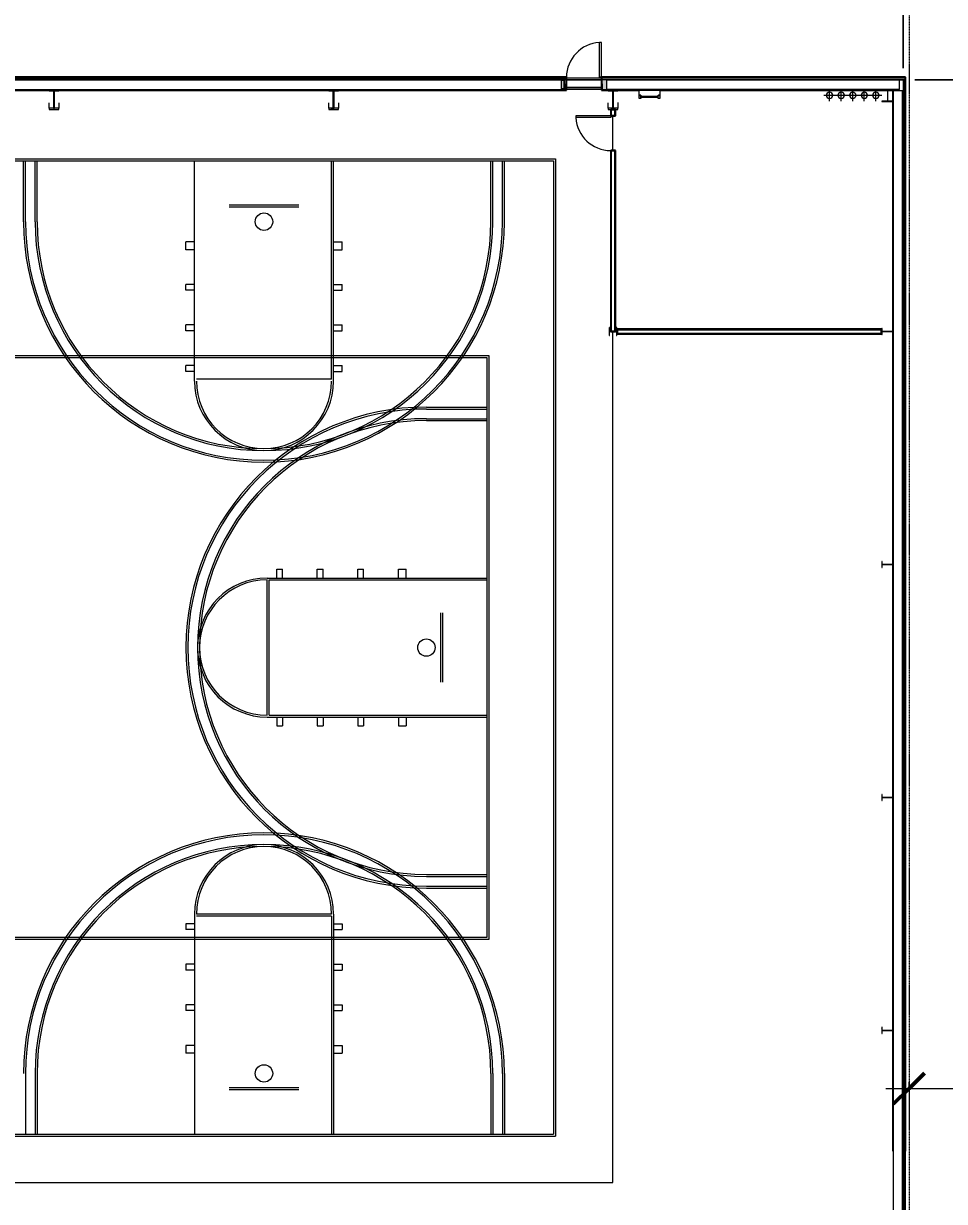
# Model space of a CAD drawing. Header units: inches. Extents: x 20001 to 27263, y -26025 to -18997.
# Drawn here: x 25370 to 26324, y -22286 to -21066 of the extents above; entities that cross this region are included whole.
import ezdxf

# ---------------------------------------------------------------- set-up
doc = ezdxf.new("R2010")
doc.units = ezdxf.units.IN
doc.header["$MEASUREMENT"] = 0
doc.linetypes.add('Hidden', pattern=[0.28125, 0.1875, -0.09375])
for name, color, linetype, lineweight in [('A-ANNO-DIMS', 211, 'Continuous', 9), ('A-ANNO-DIMS-256', 211, 'Continuous', 9), ('A-DOOR', 31, 'Continuous', 13), ('A-FLOR', 192, 'Continuous', 13), ('A-FLOR-OTLN', 90, 'Continuous', 13), ('A-PROP-SBCK', 71, 'Hidden', 13), ('A-WALL', 113, 'Continuous', 13), ('A-WALL-PATT', 111, 'Continuous', 25), ('C-TOPO', 7, 'Continuous', 13), ('E-POWR-CNTR', 130, 'Continuous', 9), ('E-POWR-RISE', 130, 'Continuous', 9), ('I-WALL', 2, 'Continuous', 13), ('L-SITE-WALL', 31, 'Continuous', 13), ('Q-SPCQ', 91, 'Continuous', 13), ('S-BEAM', 12, 'Continuous', 13), ('S-COLS', 52, 'Continuous', 13)]:
    doc.layers.add(name, color=color, linetype=linetype, lineweight=lineweight)
doc.styles.add('Arial_B', font='arialbd.ttf', dxfattribs={"height": 24.354149})
doc.dimstyles.new('OD_Dimension_-_1_4__Tol__1', dxfattribs={"dimscale": 12, "dimtxt": 24, "dimasz": 2.666667, "dimexe": 2, "dimexo": 1.333333, "dimgap": 1.333333, "dimtad": 1, "dimrnd": 0.25, "dimzin": 1, "dimdsep": 46, "dimlunit": 4, "dimtxsty": 'Arial_B', "dimblk1": 'OBLIQUE', "dimblk2": 'OBLIQUE', "dimsah": 1, "dimcen": 0.09, "dimdle": 2, "dimazin": 0, "dimtfac": 1, "dimtdec": 4, "dimtix": 1, "dimtmove": 0, "dimatfit": 3, "dimfxl": 1, "dimtvp": 1, "dimtfill": 1, "dimfrac": 2, "dimtolj": 1, "dimtzin": 0, "dimlwd": 13, "dimlwe": 13, "dimarcsym": 2})
pattern_1 = [(0, (0, 0), (0, 32), []), (90, (0, 0), (-32, 2e-15), [])]
pattern_2 = [(161.57, (1.28, 1.28), (-10.24040374, -0.00056827), [0, -72.858, 8.09, 0]), (18.43, (-1.28, 1.28), (-10.24040374, 0.00056827), [0, -72.858, 8.09, 0]), (108.43, (1.28, 1.28), (5.1184649, -25.6019259), [24.282, -56.666]), (71.57, (-1.28, 1.28), (5.1184649, 25.6019259), [24.282, -56.666])]
pattern_3 = [(45, (0, 0), (-25.342707, 25.342707), []), (45, (0, 38.4), (-25.342707, 25.342707), [])]
pattern_4 = [(225, (25691.39, -22360.053), (25.342707, -25.342707), []), (225, (25691.39, -22398.453), (25.342707, -25.342707), [])]
pattern_5 = [(225, (25401.89, -22360.053), (25.342707, -25.342707), []), (225, (25401.89, -22398.453), (25.342707, -25.342707), [])]
pattern_6 = [(0, (0, 0), (81.92, 20.48), [3.379, -58.061, 3.379, -58.061, -327.68]), (0, (0, 0), (81.92, 20.48), [-122.88, 3.379, -119.501, 3.379, -58.061, -143.36]), (0, (0, 0), (81.92, 20.48), [-307.2, 3.379, -37.581, 3.379, -99.021]), (120, (30.72, 10.24), (-58.6962, 60.704801), [3.379, -58.061, 3.379, -58.061, -327.68]), (120, (30.72, 10.24), (-58.6962, 60.704801), [-122.88, 3.379, -119.501, 3.379, -58.061, -143.36]), (120, (30.72, 10.24), (-58.6962, 60.704801), [-307.2, 3.379, -37.581, 3.379, -99.021]), (240, (40.96, 51.2), (-23.2238, -81.184801), [3.379, -58.061, 3.379, -58.061, -327.68]), (240, (40.96, 51.2), (-23.2238, -81.184801), [-122.88, 3.379, -119.501, 3.379, -58.061, -143.36]), (240, (40.96, 51.2), (-23.2238, -81.184801), [-307.2, 3.379, -37.581, 3.379, -99.021])]

# ---------------------------------------------------------------- blocks, each defined once
blk = doc.blocks.new('Struct_Xcel_Sports Complex_rvt-1-Site Plan - Phase 1')
at = {"layer": 'A-FLOR', "color": 7}
blk.add_line((25932.8, -21132.3), (25968.8, -21132.3), dxfattribs=at)
at = {"layer": 'L-SITE-WALL', "color": 7}
for p, q in [((25932.8, -21124.3), (25968.8, -21124.3)), ((25968.8, -21132.3), (25932.8, -21132.3))]:
    blk.add_line(p, q, dxfattribs=at)
blk = doc.blocks.new('Girt_Z - 10_D-1732578-Site Plan - Phase 1')
at = {"layer": 'S-BEAM'}
for p, q in [((25927.1, -21124.3), (23076.2, -21124.3)), ((25927.1, -21124.9), (23076.2, -21124.9)), ((25927.1, -21124.9), (23076.2, -21124.9)), ((25927.1, -21124.3), (25927.1, -21124.9)), ((25927.1, -21124.9), (25927.1, -21124.9)), ((25927.1, -21124.9), (25927.1, -21134.1)), ((23076.2, -21134.3), (25927.1, -21134.3)), ((25927.1, -21134.1), (25927.1, -21134.3))]:
    blk.add_line(p, q, dxfattribs=at)
blk = doc.blocks.new('columns and girder2 - one-1334686-Site Plan - Phase 1')
at = {"layer": 'S-BEAM', "lineweight": 9}
h = blk.add_hatch(dxfattribs=at)
h.set_pattern_fill('FP_17', color=256, style=0, pattern_type=2)
h.set_pattern_definition(pattern_4)
h.paths.add_polyline_path([(0, -1.2), (-5, -1.2), (-5, -2), (5, -2), (5, -1.2)], flags=0)
h.paths.add_polyline_path([(5, -17), (-5, -17), (-5, -18.5), (5, -18.5)], flags=0)
h.paths.add_polyline_path([(5, -1204.9), (-5, -1204.9), (-5, -1206.4), (5, -1206.4)], flags=0)
h.paths.add_polyline_path([(5, -1224.3), (-5, -1224.3), (-5, -1225), (5, -1225)], flags=0)
h = blk.add_hatch(dxfattribs=at)
h.set_pattern_fill('FP_17', color=256, style=0, pattern_type=2)
h.set_pattern_definition(pattern_4)
h.paths.add_polyline_path([(0.6, -2), (-0.6, -2), (-0.6, -17), (0.6, -17), (0.6, -14.3)], flags=0)
h.paths.add_polyline_path([(-0.6, -1206.4), (-0.6, -1224.3), (0.6, -1224.3), (0.6, -1206.4)], flags=0)
at = {"layer": 'S-BEAM', "lineweight": 15}
for p, q in [((5, -1204.9), (-5, -1204.9)), ((-5, -1204.9), (-5, -1206.4)), ((-5, -1206.4), (5, -1206.4)), ((0.6, -1206.4), (-0.6, -1206.4)), ((-0.6, -1206.4), (-0.6, -1224.3)), ((0.6, -1224.3), (0.6, -1206.4)), ((5, -1206.4), (5, -1204.9)), ((5, -1224.3), (-5, -1224.3)), ((-5, -1224.3), (-5, -1225)), ((-0.6, -1224.3), (0.6, -1224.3)), ((5, -1225), (5, -1224.3))]:
    blk.add_line(p, q, dxfattribs=at)
at = {"layer": 'S-BEAM'}
for p, q in [((-5, -1211.9), (-5, -1206.4)), ((5, -1206.4), (5, -1211.9))]:
    blk.add_line(p, q, dxfattribs=at)
blk = doc.blocks.new('columns and girder2 - one-V23-Site Plan - Phase 1')
at = {"layer": 'S-BEAM', "lineweight": 9}
h = blk.add_hatch(dxfattribs=at)
h.set_pattern_fill('FP_18', color=256, style=0, pattern_type=2)
h.set_pattern_definition(pattern_5)
h.paths.add_polyline_path([(0, -1.2), (-5, -1.2), (-5, -2), (5, -2), (5, -1.2)], flags=0)
h.paths.add_polyline_path([(5, -17), (-5, -17), (-5, -18.5), (5, -18.5)], flags=0)
h.paths.add_polyline_path([(5, -1204.9), (-5, -1204.9), (-5, -1206.4), (5, -1206.4)], flags=0)
h.paths.add_polyline_path([(5, -1224.3), (-5, -1224.3), (-5, -1225), (5, -1225)], flags=0)
h = blk.add_hatch(dxfattribs=at)
h.set_pattern_fill('FP_18', color=256, style=0, pattern_type=2)
h.set_pattern_definition(pattern_5)
h.paths.add_polyline_path([(0.6, -2), (-0.6, -2), (-0.6, -17), (0.6, -17), (0.6, -14.3)], flags=0)
h.paths.add_polyline_path([(-0.6, -1206.4), (-0.6, -1224.3), (0.6, -1224.3), (0.6, -1206.4)], flags=0)
at = {"layer": 'S-BEAM', "lineweight": 15}
for p, q in [((5, -1204.9), (-5, -1204.9)), ((-5, -1204.9), (-5, -1206.4)), ((-5, -1206.4), (5, -1206.4)), ((0.6, -1206.4), (-0.6, -1206.4)), ((-0.6, -1206.4), (-0.6, -1224.3)), ((0.6, -1224.3), (0.6, -1206.4)), ((5, -1206.4), (5, -1204.9)), ((5, -1224.3), (-5, -1224.3)), ((-5, -1224.3), (-5, -1225)), ((-0.6, -1224.3), (0.6, -1224.3)), ((5, -1225), (5, -1224.3))]:
    blk.add_line(p, q, dxfattribs=at)
at = {"layer": 'S-BEAM'}
for p, q in [((-5, -1211.9), (-5, -1206.4)), ((5, -1206.4), (5, -1211.9))]:
    blk.add_line(p, q, dxfattribs=at)
blk = doc.blocks.new('columns and girder2 - one-V32-Site Plan - Phase 1')
at = {"layer": 'S-BEAM', "lineweight": 9}
h = blk.add_hatch(dxfattribs=at)
h.set_pattern_fill('FP_27', color=256, style=0, pattern_type=2)
h.set_pattern_definition([(225, (25980.89, -22360.053), (25.342707, -25.342707), []), (225, (25980.89, -22398.453), (25.342707, -25.342707), [])])
h.paths.add_polyline_path([(5, -0.5), (-5, -0.5), (-5, -2), (5, -2)], flags=0)
h.paths.add_polyline_path([(5, -17), (-5, -17), (-5, -18.5), (5, -18.5)], flags=0)
h.paths.add_polyline_path([(-5, -1204.9), (-5, -1206.4), (5, -1206.4), (5, -1204.9)], flags=0)
h.paths.add_polyline_path([(-0.1, -1224.3), (-5, -1224.3), (-5, -1225), (5, -1225), (5, -1224.3), (0.6, -1224.3)], flags=0)
at = {"layer": 'S-BEAM', "lineweight": 15}
for p, q in [((5, -1204.9), (-5, -1204.9)), ((-5, -1204.9), (-5, -1206.4)), ((-5, -1206.4), (5, -1206.4)), ((0.6, -1206.4), (-0.6, -1206.4)), ((-0.6, -1206.4), (-0.6, -1224.3)), ((0.6, -1224.3), (0.6, -1206.4)), ((5, -1206.4), (5, -1204.9)), ((5, -1224.3), (-5, -1224.3)), ((-5, -1224.3), (-5, -1225)), ((-0.6, -1224.3), (0.6, -1224.3)), ((5, -1225), (5, -1224.3))]:
    blk.add_line(p, q, dxfattribs=at)
at = {"layer": 'S-BEAM'}
for p, q in [((-5, -1212), (-5, -1206.4)), ((5, -1206.4), (5, -1211.9))]:
    blk.add_line(p, q, dxfattribs=at)
blk = doc.blocks.new('Single-Flush - 36_ x 96_-1048073-Site Plan - Phase 1')
at = {"layer": 'A-DOOR'}
for p, q in [((16, 6.6), (16, 42.6)), ((18, 42.6), (16, 42.6)), ((18, 6.6), (18, 42.6)), ((18, 6.6), (16, 6.6))]:
    blk.add_line(p, q, dxfattribs=at)
at = {"layer": 'A-DOOR', "lineweight": 9}
blk.add_arc((18, 6.6), 36.1, 93.1789, 180, dxfattribs=at)
blk = doc.blocks.new('Girt_Z - 10_D-1501717-Site Plan - Phase 1')
at = {"layer": 'S-BEAM'}
for p, q in [((25974.4, -21124.9), (25974.4, -21124.3)), ((25974.4, -21124.3), (26277.3, -21124.3)), ((25974.4, -21134.3), (25974.4, -21124.9)), ((25974.4, -21124.9), (25974.4, -21124.9)), ((26277.3, -21124.9), (25974.4, -21124.9)), ((26277.3, -21124.9), (25974.4, -21124.9)), ((26277.3, -21124.3), (26277.3, -21124.9)), ((26277.3, -21124.9), (26277.3, -21124.9)), ((26277.3, -21124.9), (26277.3, -21134.3)), ((26277.3, -21134.3), (25974.4, -21134.3))]:
    blk.add_line(p, q, dxfattribs=at)
blk = doc.blocks.new('Girt_Z - 10_D-1236892-Site Plan - Phase 1')
at = {"layer": 'S-BEAM'}
for p, q in [((26271.4, -21135.6), (26280.7, -21135.6)), ((26271.4, -22359.6), (26271.4, -21135.6)), ((26280.7, -21135.6), (26280.8, -21135.6)), ((26280.7, -22359.6), (26280.7, -21135.6)), ((26280.8, -21135.6), (26281.4, -21135.6)), ((26280.8, -22359.6), (26280.8, -21135.6)), ((26281.4, -21135.6), (26281.4, -22359.6))]:
    blk.add_line(p, q, dxfattribs=at)
blk = doc.blocks.new('lad500 - Standard-1624177-Site Plan - Phase 1')
at = {"layer": 'Q-SPCQ'}
for p, q in [((26029.6, -21135.1), (26007.7, -21135.1)), ((26007.7, -21135.1), (26007.7, -21140.6)), ((26007.9, -21140.4), (26007.9, -21135.2)), ((26007.9, -21135.2), (26029.4, -21135.2)), ((26029.4, -21135.2), (26029.4, -21140.4)), ((26029.6, -21140.6), (26029.6, -21135.1)), ((26007.7, -21140.6), (26009.5, -21140.6)), ((26009.5, -21140.4), (26007.9, -21140.4)), ((26008.1, -21140.4), (26009.6, -21140.4)), ((26008.1, -21143.7), (26008.1, -21140.4)), ((26009.6, -21143.7), (26008.1, -21143.7)), ((26009.5, -21140.6), (26009.5, -21140.4)), ((26009.6, -21140.4), (26009.6, -21141.4)), ((26009.6, -21142.7), (26009.6, -21141.4)), ((26009.6, -21141.4), (26027.7, -21141.4)), ((26027.7, -21142.7), (26009.6, -21142.7)), ((26009.6, -21142.7), (26009.6, -21143.7)), ((26027.7, -21141.4), (26027.7, -21140.4)), ((26027.7, -21140.4), (26029.2, -21140.4)), ((26027.7, -21142.7), (26027.7, -21141.4)), ((26027.7, -21143.7), (26027.7, -21142.7)), ((26029.2, -21143.7), (26027.7, -21143.7)), ((26029.4, -21140.4), (26027.8, -21140.4)), ((26027.8, -21140.4), (26027.8, -21140.6)), ((26027.8, -21140.6), (26029.6, -21140.6)), ((26029.2, -21140.4), (26029.2, -21143.7))]:
    blk.add_line(p, q, dxfattribs=at)
blk = doc.blocks.new('Single-Flush - 36_ x 84_-1318898-Site Plan - Phase 1')
at = {"layer": 'A-DOOR'}
for p, q in [((16, 2.4), (16, 38.4)), ((18, 38.4), (16, 38.4)), ((18, 2.4), (18, 38.4)), ((18, 2.4), (16, 2.4))]:
    blk.add_line(p, q, dxfattribs=at)
at = {"layer": 'A-DOOR', "lineweight": 9}
blk.add_arc((18, 2.4), 36.1, 93.1789, 180, dxfattribs=at)
blk = doc.blocks.new('DIMBLOCK50-Site Plan - Phase 1')
at = {"layer": 'A-ANNO-DIMS-256', "lineweight": 50}
for p, q in [((26287.5, -22168.9), (26303.5, -22152.9)), ((27007.5, -22168.9), (27023.5, -22152.9)), ((26287.5, -22168.9), (26271.5, -22184.9)), ((27007.5, -22168.9), (26991.5, -22184.9))]:
    blk.add_line(p, q, dxfattribs=at)
at = {"layer": 'A-ANNO-DIMS-256', "lineweight": 13}
for p, q in [((26263.5, -22168.9), (27031.5, -22168.9)), ((26287.5, -22162.3), (26287.5, -22192.9)), ((26287.5, -22168.9), (26287.5, -22162.3)), ((27007.5, -22162.3), (27007.5, -22192.9)), ((27007.5, -22168.9), (27007.5, -22162.3))]:
    blk.add_line(p, q, dxfattribs=at)
at = {"layer": 'A-ANNO-DIMS-256', "color": 0, "lineweight": 13, "attachment_point": 1, "line_spacing_factor": 0.938532, "style": 'Arial_B', "bg_fill": 3, "box_fill_scale": 1.25, "bg_fill_color": 0, "bg_fill_transparency": 0}
for s, insert, char_height, width in [('60\' - 0"', (26593.6, -22121.7), 24.35, 129.371), ('(UNLIMITED AREA SETBACK)', (26412.5, -22191.8), 24.354, 564.114)]:
    blk.add_mtext(s, dxfattribs=dict(at, insert=insert, char_height=char_height, width=width))
blk = doc.blocks.new('_Oblique')
at = {"color": 0, "linetype": 'ByBlock', "lineweight": -2}
blk.add_line((-0.5, -0.5), (0.5, 0.5), dxfattribs=at)
blk = doc.blocks.new('DIMBLOCK77-Site Plan - Phase 1')
at = {"layer": 'A-ANNO-DIMS-256', "lineweight": 13}
for p, q in [((22058.1, -20883.6), (22058.1, -20384.3)), ((26281.4, -21112.4), (26281.4, -20384.3)), ((22058.1, -20408.3), (26281.4, -20408.3)), ((22058.1, -20408.3), (22058.1, -20883.6)), ((26281.4, -20408.3), (26281.4, -21112.4))]:
    blk.add_line(p, q, dxfattribs=at)
at = {"layer": 'A-ANNO-DIMS-256', "lineweight": 50}
for p, q in [((22058.1, -20408.3), (22074.1, -20392.3)), ((26281.4, -20408.3), (26297.4, -20392.3)), ((22058.1, -20408.3), (22042.1, -20424.3)), ((26281.4, -20408.3), (26265.4, -20424.3))]:
    blk.add_line(p, q, dxfattribs=at)
at = {"layer": 'A-ANNO-DIMS-256', "color": 0, "lineweight": 13, "insert": (24070.1, -20361.1), "char_height": 24.354, "width": 239.086, "attachment_point": 1, "line_spacing_factor": 0.938532, "style": 'Arial_B', "bg_fill": 3, "box_fill_scale": 1.25, "bg_fill_color": 0, "bg_fill_transparency": 0}
blk.add_mtext('351\' - 11 1/4"', dxfattribs=at)
blk = doc.blocks.new('DIMBLOCK78-Site Plan - Phase 1')
at = {"layer": 'A-ANNO-DIMS-256', "lineweight": 13}
for p, q in [((26281.4, -21112.4), (26281.4, -20384.3)), ((27007.5, -20401.7), (27007.5, -20432.3)), ((27007.5, -20408.3), (27007.5, -20401.7)), ((26281.4, -20408.3), (27031.5, -20408.3)), ((26281.4, -20408.3), (26281.4, -21112.4))]:
    blk.add_line(p, q, dxfattribs=at)
at = {"layer": 'A-ANNO-DIMS-256', "lineweight": 50}
for p, q in [((26281.4, -20408.3), (26297.4, -20392.3)), ((27007.5, -20408.3), (27023.5, -20392.3)), ((26281.4, -20408.3), (26265.4, -20424.3)), ((27007.5, -20408.3), (26991.5, -20424.3))]:
    blk.add_line(p, q, dxfattribs=at)
at = {"layer": 'A-ANNO-DIMS-256', "color": 0, "lineweight": 13, "insert": (26563.1, -20361.1), "char_height": 24.354, "width": 195.2, "attachment_point": 1, "line_spacing_factor": 0.938532, "style": 'Arial_B', "bg_fill": 3, "box_fill_scale": 1.25, "bg_fill_color": 0, "bg_fill_transparency": 0}
blk.add_mtext('60\' - 6 1/4"', dxfattribs=at)
blk = doc.blocks.new('DIMBLOCK82-Site Plan - Phase 1')
at = {"layer": 'A-ANNO-DIMS-256', "lineweight": 50}
for p, q in [((27239, -21124.3), (27223, -21108.3)), ((27239, -21124.3), (27255, -21140.3)), ((27239, -22798.8), (27223, -22782.8)), ((27239, -22798.8), (27255, -22814.8))]:
    blk.add_line(p, q, dxfattribs=at)
at = {"layer": 'A-ANNO-DIMS-256', "lineweight": 13}
for p, q in [((26293.6, -21124.3), (27263, -21124.3)), ((27239, -21124.3), (26293.6, -21124.3)), ((27239, -22822.8), (27239, -21124.3)), ((26300.9, -22798.8), (27263, -22798.8)), ((27239, -22798.8), (26300.9, -22798.8))]:
    blk.add_line(p, q, dxfattribs=at)
at = {"layer": 'A-ANNO-DIMS-256', "color": 0, "lineweight": 13, "insert": (27191.8, -22052), "char_height": 24.354, "width": 217.143, "attachment_point": 1, "rotation": 90, "line_spacing_factor": 0.938532, "style": 'Arial_B', "bg_fill": 3, "box_fill_scale": 1.25, "bg_fill_color": 0, "bg_fill_transparency": 0}
blk.add_mtext('139\' - 6 1/2"', dxfattribs=at)
blk = doc.blocks.new('DIMBLOCK83-Site Plan - Phase 1')
at = {"layer": 'A-ANNO-DIMS-256', "lineweight": 50}
for p, q in [((27239, -19198.2), (27223, -19182.2)), ((27239, -19198.2), (27255, -19214.2)), ((27239, -21124.3), (27223, -21108.3)), ((27239, -21124.3), (27255, -21140.3))]:
    blk.add_line(p, q, dxfattribs=at)
at = {"layer": 'A-ANNO-DIMS-256', "lineweight": 13}
for p, q in [((27239, -21124.3), (27239, -19174.2)), ((27023.5, -19198.2), (27263, -19198.2)), ((27239, -19198.2), (27023.5, -19198.2)), ((26293.6, -21124.3), (27263, -21124.3)), ((27239, -21124.3), (26293.6, -21124.3))]:
    blk.add_line(p, q, dxfattribs=at)
at = {"layer": 'A-ANNO-DIMS-256', "color": 0, "lineweight": 13, "insert": (27191.8, -20224.3), "char_height": 24.35, "width": 151.314, "attachment_point": 1, "rotation": 90, "line_spacing_factor": 0.938532, "style": 'Arial_B', "bg_fill": 3, "box_fill_scale": 1.25, "bg_fill_color": 0, "bg_fill_transparency": 0}
blk.add_mtext('160\' - 6"', dxfattribs=at)

msp = doc.modelspace()

# ---------------------------------------------------------------- hatches: boundary and pattern name
at = {"layer": 'A-WALL-PATT', "lineweight": 9}
h = msp.add_hatch(dxfattribs=at)
h.set_pattern_fill('FP_10', color=256, style=0, pattern_type=2)
h.set_pattern_definition(pattern_2)
h.paths.add_polyline_path([(25969.51523, -21134.30281), (25974.40523, -21134.19344), (25974.40523, -21124.30281), (25968.76523, -21124.30281), (25968.76523, -21128.42781), (25969.51523, -21128.42781), (25969.51523, -21134.19344)], flags=0)
h.paths.add_polyline_path([(22783.89023, -21134.30281), (22791.39023, -21134.19344), (22791.39023, -21124.30281), (22781.39023, -21124.30281), (22781.39023, -21134.30281), (22782.39023, -21134.30281)], flags=0)
h.paths.add_polyline_path([(22928.01523, -21134.30281), (22928.01523, -21128.42781), (22928.76523, -21128.42781), (22928.76523, -21124.30281), (22919.76523, -21124.30281), (22919.76523, -21128.42781), (22920.51523, -21128.42781), (22920.51523, -21134.30281)], flags=0)
h.paths.add_polyline_path([(25927.12523, -21134.30281), (25932.01523, -21134.19344), (25932.01523, -21128.42781), (25932.76523, -21128.42781), (25932.76523, -21124.30281), (25927.12523, -21124.41219), (25927.12523, -21134.29276)], flags=0)
h.paths.add_polyline_path([(23073.51523, -21134.30281), (23076.15523, -21134.19344), (23076.15523, -21124.30281), (23072.76523, -21124.30281), (23072.76523, -21128.42781), (23073.51523, -21128.42781), (23073.51523, -21134.27769)], flags=0)
h.paths.add_polyline_path([(22842.12523, -21134.30281), (22847.01523, -21134.19344), (22847.01523, -21128.42781), (22847.76523, -21128.42781), (22847.76523, -21124.30281), (22842.12523, -21124.41219), (22842.12523, -21134.27769)], flags=0)
h = msp.add_hatch(dxfattribs=at)
h.set_pattern_fill('FP_13', color=256, style=0, pattern_type=2)
h.set_pattern_definition(pattern_1)
h.paths.add_polyline_path([(22782.39023, -21124.30281), (22847.76523, -21124.30281), (22847.76523, -21123.30281), (22782.39023, -21123.30281)], flags=0)
h.paths.add_polyline_path([(25980.26523, -21124.30281), (25981.01523, -21124.30281), (25981.01523, -21123.30281), (25968.76523, -21123.30281), (25968.76523, -21124.30281), (25974.40523, -21124.30281)], flags=0)
h.paths.add_polyline_path([(22919.76523, -21124.30281), (22928.76523, -21124.30281), (22928.76523, -21123.30281), (22919.76523, -21123.30281)], flags=0)
h.paths.add_polyline_path([(25852.38508, -21124.30281), (25932.76523, -21124.30281), (25932.76523, -21123.30281), (23072.76523, -21123.30281), (23072.76523, -21124.30281), (23393.89975, -21124.30281), (25424.82242, -21124.30281)], flags=0)
h = msp.add_hatch(dxfattribs=at)
h.set_pattern_fill('FP_13', color=256, style=0, pattern_type=2)
h.set_pattern_definition(pattern_1)
h.paths.add_polyline_path([(26282.39023, -21124.30281), (26282.39023, -21123.30281), (25981.01523, -21123.30281), (25981.01523, -21124.30281), (26281.39023, -21124.30281)], flags=0)
h = msp.add_hatch(dxfattribs=at)
h.set_pattern_fill('FP_10', color=256, style=0, pattern_type=2)
h.set_pattern_definition(pattern_2)
h.paths.add_polyline_path([(26281.39023, -21134.30281), (26281.39023, -21124.30281), (26277.26523, -21124.41219), (26277.26523, -21134.30281), (26279.94775, -21134.30281)], flags=0)
h = msp.add_hatch(dxfattribs=at)
h.set_pattern_fill('FP_13', color=256, style=0, pattern_type=2)
h.set_pattern_definition(pattern_1)
h.paths.add_polyline_path([(26281.39023, -22233.67781), (26282.39023, -22233.67781), (26282.39023, -21124.30281), (26281.39023, -21124.30281), (26281.39023, -22232.92781)], flags=0)
h = msp.add_hatch(dxfattribs=at)
h.set_pattern_fill('FP_10', color=256, style=0, pattern_type=2)
h.set_pattern_definition(pattern_2)
h.paths.add_polyline_path([(26281.28085, -21135.55281), (26281.39023, -21135.55281), (26281.39023, -21134.30281), (26271.39023, -21134.30281), (26271.4996, -21135.55281), (26281.26945, -21135.55281)], flags=0)
h = msp.add_hatch(dxfattribs=at)
h.set_pattern_fill('FP_9', color=256, style=0, pattern_type=2)
h.set_pattern_definition(pattern_6)
h.paths.add_polyline_path([(25979.07773, -21384.91031), (25982.70273, -21384.91031), (25982.70273, -21384.28531), (25979.07773, -21384.28531), (25979.07773, -21198.1805), (25980.89023, -21198.1805), (25980.89023, -21197.5555), (25978.45273, -21197.5555), (25978.45273, -21384.91031)], flags=0)
h.paths.add_polyline_path([(25978.45273, -21161.5555), (25980.89023, -21161.5555), (25980.89023, -21160.9305), (25979.07773, -21160.9305), (25979.07773, -21155.33018), (25978.45273, -21155.33018)], flags=0)
h = msp.add_hatch(dxfattribs=at)
h.set_pattern_fill('FP_9', color=256, style=0, pattern_type=2)
h.set_pattern_definition(pattern_6)
h.paths.add_polyline_path([(25982.70273, -21384.91031), (25983.32773, -21384.91031), (25983.32773, -21197.5555), (25980.89023, -21197.5555), (25980.89023, -21198.1805), (25982.70273, -21198.1805), (25982.70273, -21384.28531)], flags=0)
h.paths.add_polyline_path([(25983.32773, -21161.5555), (25983.32773, -21155.33018), (25982.70273, -21155.33018), (25982.70273, -21160.9305), (25980.89023, -21160.9305), (25980.89023, -21161.5555)], flags=0)
h = msp.add_hatch(dxfattribs=at)
h.set_pattern_fill('FP_9', color=256, style=0, pattern_type=2)
h.set_pattern_definition(pattern_6)
h.paths.add_polyline_path([(26258.56523, -21383.24031), (26259.19023, -21383.24031), (26259.19023, -21382.61531), (25984.89023, -21382.61531), (25984.89023, -21383.24031), (26066.16642, -21383.24031)], flags=0)
h = msp.add_hatch(dxfattribs=at)
h.set_pattern_fill('FP_9', color=256, style=0, pattern_type=2)
h.set_pattern_definition(pattern_6)
h.paths.add_polyline_path([(26259.19023, -21387.49031), (26259.19023, -21383.24031), (26258.56523, -21383.24031), (26258.56523, -21386.86531), (25985.51523, -21386.86531), (25985.51523, -21383.24031), (25984.89023, -21383.24031), (25984.89023, -21387.49031), (26066.16642, -21387.49031)], flags=0)
at = {"layer": 'S-COLS', "lineweight": 9}
h = msp.add_hatch(dxfattribs=at)
h.set_pattern_fill('FP_8', color=256, style=0, pattern_type=2)
h.set_pattern_definition(pattern_3)
h.paths.add_polyline_path([(26259.39023, -21146.80281), (26271.39023, -21146.80281), (26271.39023, -21146.36922), (26266.22616, -21146.36922), (26265.73726, -21146.16671), (26265.53476, -21145.67781), (26265.53476, -21135.42781), (26265.73726, -21134.93891), (26266.22616, -21134.7364), (26271.39023, -21134.7364), (26271.3902, -21134.30281), (26259.39023, -21134.30281), (26259.39023, -21134.7364), (26264.55429, -21134.7364), (26265.04319, -21134.93891), (26265.24569, -21135.42781), (26265.24569, -21145.67781), (26265.04319, -21146.16671), (26264.55429, -21146.36922), (26259.39023, -21146.36922)], flags=0)
h = msp.add_hatch(dxfattribs=at)
h.set_pattern_fill('FP_8', color=256, style=0, pattern_type=2)
h.set_pattern_definition(pattern_3)
h.paths.add_polyline_path([(26259.19023, -21388.29781), (26259.57023, -21388.29781), (26259.57023, -21385.85031), (26259.77012, -21385.36771), (26260.25273, -21385.16781), (26270.32773, -21385.16781), (26270.81033, -21385.36771), (26271.01023, -21385.85031), (26271.01023, -21388.29781), (26271.39023, -21388.29781), (26271.39023, -21381.80781), (26271.01023, -21381.80781), (26271.01023, -21384.25531), (26270.81033, -21384.73791), (26270.32773, -21384.93781), (26260.25273, -21384.93781), (26259.77012, -21384.73791), (26259.57023, -21384.25531), (26259.57023, -21381.80781), (26259.19023, -21381.80781)], flags=0)
h = msp.add_hatch(dxfattribs=at)
h.set_pattern_fill('FP_8', color=256, style=0, pattern_type=2)
h.set_pattern_definition(pattern_3)
h.paths.add_polyline_path([(26259.57023, -21629.54781), (26259.57023, -21627.10031), (26259.77012, -21626.61771), (26260.25273, -21626.41781), (26270.32773, -21626.41781), (26270.81033, -21626.61771), (26271.01023, -21627.10031), (26271.01023, -21629.54781), (26271.39023, -21629.54781), (26271.39023, -21623.05781), (26271.01023, -21623.05781), (26271.01023, -21625.50531), (26270.81033, -21625.98791), (26270.32773, -21626.18781), (26260.25273, -21626.18781), (26259.77012, -21625.98791), (26259.57023, -21625.50531), (26259.57023, -21623.05781), (26259.19023, -21623.05781), (26259.19023, -21629.54781)], flags=0)
h = msp.add_hatch(dxfattribs=at)
h.set_pattern_fill('FP_8', color=256, style=0, pattern_type=2)
h.set_pattern_definition(pattern_3)
h.paths.add_polyline_path([(26259.57023, -22112.04781), (26259.57023, -22109.60031), (26259.77012, -22109.11771), (26260.25273, -22108.91781), (26270.32773, -22108.91781), (26270.81033, -22109.11771), (26271.01023, -22109.60031), (26271.01023, -22112.04781), (26271.39023, -22112.04781), (26271.39023, -22105.55781), (26271.01023, -22105.55781), (26271.01023, -22108.00531), (26270.81033, -22108.48791), (26270.32773, -22108.68781), (26260.25273, -22108.68781), (26259.77012, -22108.48791), (26259.57023, -22108.00531), (26259.57023, -22105.55781), (26259.19023, -22105.55781), (26259.19023, -22112.04781)], flags=0)

# ---------------------------------------------------------------- linework, layer by layer
at = {"layer": 'A-FLOR'}
for p, q in [((25968.76523, -21134.30281), (25932.76523, -21134.30281)), ((25980.82773, -21197.57706), (25980.82773, -21161.53395)), ((25980.82773, -22266.30281), (25980.82773, -21385.19531)), ((24594.85594, -22266.30281), (25980.82773, -22266.30281))]:
    msp.add_line(p, q, dxfattribs=at)
at = {"layer": 'A-FLOR-OTLN'}
for p, q in [((24651.8331, -21206.30281), (25921.39023, -21206.30281)), ((24653.8331, -21208.30281), (25919.39023, -21208.30281)), ((25370.39023, -21271.30281), (25370.39023, -21208.30281)), ((25372.39023, -21271.30281), (25372.39023, -21208.30281)), ((25382.39023, -21271.30281), (25382.39023, -21208.30281)), ((25384.39023, -21271.30281), (25384.39023, -21208.30281)), ((25547.39023, -21436.30281), (25547.39023, -21208.30281)), ((25689.39023, -21434.30281), (25689.39023, -21208.30281)), ((25691.39023, -21436.30281), (25691.39023, -21208.30281)), ((25854.39023, -21271.30281), (25854.39023, -21208.30281)), ((25856.39023, -21271.30281), (25856.39023, -21208.30281)), ((25866.39023, -21271.30281), (25866.39023, -21208.30281)), ((25868.39023, -21271.30281), (25868.39023, -21208.30281)), ((25919.39023, -21208.30281), (25919.39023, -22216.30281)), ((25921.39023, -21206.30281), (25921.39023, -22218.30281)), ((25655.39023, -21254.30281), (25583.39023, -21254.30281)), ((25655.39023, -21256.30281), (25583.39023, -21256.30281)), ((25547.39023, -21292.30281), (25538.39023, -21292.30281)), ((25538.39023, -21300.30281), (25538.39023, -21292.30281)), ((25691.39023, -21292.30281), (25700.39023, -21292.30281)), ((25700.39023, -21300.30281), (25700.39023, -21292.30281)), ((25547.39023, -21300.30281), (25538.39023, -21300.30281)), ((25691.39023, -21300.30281), (25700.39023, -21300.30281)), ((25547.39023, -21336.30281), (25538.39023, -21336.30281)), ((25538.39023, -21342.30281), (25538.39023, -21336.30281)), ((25547.39023, -21342.30281), (25538.39023, -21342.30281)), ((25691.39023, -21336.30281), (25700.39023, -21336.30281)), ((25691.39023, -21342.30281), (25700.39023, -21342.30281)), ((25700.39023, -21342.30281), (25700.39023, -21336.30281)), ((25547.39023, -21378.30281), (25538.39023, -21378.30281)), ((25538.39023, -21384.30281), (25538.39023, -21378.30281)), ((25691.39023, -21378.30281), (25700.39023, -21378.30281)), ((25700.39023, -21384.30281), (25700.39023, -21378.30281)), ((25547.39023, -21384.30281), (25538.39023, -21384.30281)), ((25691.39023, -21384.30281), (25700.39023, -21384.30281)), ((25852.61166, -21410.30281), (24720.61166, -21410.30281)), ((25850.61166, -21412.30281), (24722.61166, -21412.30281)), ((25850.61166, -22012.30281), (25850.61166, -21412.30281)), ((25852.61166, -22014.30281), (25852.61166, -21410.30281)), ((25547.39023, -21420.30281), (25538.39023, -21420.30281)), ((25538.39023, -21426.30281), (25538.39023, -21420.30281)), ((25547.39023, -21426.30281), (25538.39023, -21426.30281)), ((25691.39023, -21420.30281), (25700.39023, -21420.30281)), ((25691.39023, -21426.30281), (25700.39023, -21426.30281)), ((25700.39023, -21426.30281), (25700.39023, -21420.30281)), ((25689.39023, -21434.30281), (25549.39023, -21434.30281)), ((25787.61166, -21463.30281), (25850.61166, -21463.30281)), ((25787.61166, -21465.30281), (25850.61166, -21465.30281)), ((25787.61166, -21475.30281), (25850.61166, -21475.30281)), ((25787.61166, -21477.30281), (25850.61166, -21477.30281)), ((25632.61166, -21631.30281), (25638.61166, -21631.30281)), ((25632.61166, -21640.30281), (25632.61166, -21631.30281)), ((25638.61166, -21640.30281), (25638.61166, -21631.30281)), ((25674.61166, -21631.30281), (25680.61166, -21631.30281)), ((25674.61166, -21640.30281), (25674.61166, -21631.30281)), ((25680.61166, -21640.30281), (25680.61166, -21631.30281)), ((25716.61166, -21631.30281), (25722.61166, -21631.30281)), ((25716.61166, -21640.30281), (25716.61166, -21631.30281)), ((25722.61166, -21640.30281), (25722.61166, -21631.30281)), ((25758.61166, -21631.30281), (25766.61166, -21631.30281)), ((25758.61166, -21640.30281), (25758.61166, -21631.30281)), ((25766.61166, -21640.30281), (25766.61166, -21631.30281)), ((25622.61166, -21640.30281), (25850.61166, -21640.30281)), ((25622.61166, -21782.30281), (25622.61166, -21642.30281)), ((25624.61166, -21782.30281), (25624.61166, -21642.30281)), ((25624.61166, -21642.30281), (25850.61166, -21642.30281)), ((25802.61166, -21748.30281), (25802.61166, -21676.30281)), ((25804.61166, -21748.30281), (25804.61166, -21676.30281)), ((25624.61166, -21782.30281), (25850.61166, -21782.30281)), ((25622.61166, -21784.30281), (25850.61166, -21784.30281)), ((25632.61166, -21784.30281), (25632.61166, -21793.30281)), ((25632.61166, -21793.30281), (25638.61166, -21793.30281)), ((25638.61166, -21784.30281), (25638.61166, -21793.30281)), ((25674.61166, -21784.30281), (25674.61166, -21793.30281)), ((25674.61166, -21793.30281), (25680.61166, -21793.30281)), ((25680.61166, -21784.30281), (25680.61166, -21793.30281)), ((25716.61166, -21784.30281), (25716.61166, -21793.30281)), ((25716.61166, -21793.30281), (25722.61166, -21793.30281)), ((25722.61166, -21784.30281), (25722.61166, -21793.30281)), ((25758.61166, -21784.30281), (25758.61166, -21793.30281)), ((25758.61166, -21793.30281), (25766.61166, -21793.30281)), ((25766.61166, -21784.30281), (25766.61166, -21793.30281)), ((25787.61166, -21947.30281), (25850.61166, -21947.30281)), ((25787.61166, -21949.30281), (25850.61166, -21949.30281)), ((25787.61166, -21959.30281), (25850.61166, -21959.30281)), ((25787.61166, -21961.30281), (25850.61166, -21961.30281)), ((25547.39023, -21988.30281), (25547.39023, -22216.30281)), ((25689.39023, -21988.30281), (25549.39023, -21988.30281)), ((25689.39023, -21990.30281), (25549.39023, -21990.30281)), ((25689.39023, -21990.30281), (25689.39023, -22216.30281)), ((25691.39023, -21988.30281), (25691.39023, -22216.30281)), ((25538.39023, -21998.30281), (25538.39023, -22004.30281)), ((25547.39023, -21998.30281), (25538.39023, -21998.30281)), ((25691.39023, -21998.30281), (25700.39023, -21998.30281)), ((25700.39023, -21998.30281), (25700.39023, -22004.30281)), ((24720.61166, -22014.30281), (25852.61166, -22014.30281)), ((24722.61166, -22012.30281), (25850.61166, -22012.30281)), ((25547.39023, -22004.30281), (25538.39023, -22004.30281)), ((25691.39023, -22004.30281), (25700.39023, -22004.30281)), ((25538.39023, -22040.30281), (25538.39023, -22046.30281)), ((25547.39023, -22040.30281), (25538.39023, -22040.30281)), ((25547.39023, -22046.30281), (25538.39023, -22046.30281)), ((25691.39023, -22040.30281), (25700.39023, -22040.30281)), ((25691.39023, -22046.30281), (25700.39023, -22046.30281)), ((25700.39023, -22040.30281), (25700.39023, -22046.30281)), ((25538.39023, -22082.30281), (25538.39023, -22088.30281)), ((25547.39023, -22082.30281), (25538.39023, -22082.30281)), ((25547.39023, -22088.30281), (25538.39023, -22088.30281)), ((25691.39023, -22082.30281), (25700.39023, -22082.30281)), ((25691.39023, -22088.30281), (25700.39023, -22088.30281)), ((25700.39023, -22082.30281), (25700.39023, -22088.30281)), ((25538.39023, -22124.30281), (25538.39023, -22132.30281)), ((25547.39023, -22124.30281), (25538.39023, -22124.30281)), ((25691.39023, -22124.30281), (25700.39023, -22124.30281)), ((25700.39023, -22124.30281), (25700.39023, -22132.30281)), ((25547.39023, -22132.30281), (25538.39023, -22132.30281)), ((25691.39023, -22132.30281), (25700.39023, -22132.30281)), ((25372.39023, -22153.30281), (25372.39023, -22216.30281)), ((25382.39023, -22153.30281), (25382.39023, -22216.30281)), ((25384.39023, -22153.30281), (25384.39023, -22216.30281)), ((25854.39023, -22153.30281), (25854.39023, -22216.30281)), ((25856.39023, -22153.30281), (25856.39023, -22216.30281)), ((25866.39023, -22153.30281), (25866.39023, -22216.30281)), ((25868.39023, -22153.30281), (25868.39023, -22216.30281)), ((25655.39023, -22168.30281), (25583.39023, -22168.30281)), ((25655.39023, -22170.30281), (25583.39023, -22170.30281)), ((24651.8331, -22218.30281), (25921.39023, -22218.30281)), ((24653.8331, -22216.30281), (25919.39023, -22216.30281))]:
    msp.add_line(p, q, dxfattribs=at)
for centre in [(25619.39023, -21271.30281), (25787.61166, -21712.30281), (25619.39023, -22153.30281)]:
    msp.add_circle(centre, 9, dxfattribs=at)
for centre, radius, start, end in [((25619.39023, -21271.30281), 249, 180, 270), ((25619.39023, -21271.30281), 247, 180, 270), ((25619.39023, -21271.30281), 237, 180, 270), ((25619.39023, -21271.30281), 235, 180, 270), ((25619.39023, -21271.30281), 247, 270, 0), ((25619.39023, -21271.30281), 249, 270, 0), ((25619.39023, -21271.30281), 235, 270, 0), ((25619.39023, -21271.30281), 237, 270, 0), ((25619.39023, -21436.30281), 72, 180, 360), ((25619.39023, -21436.30281), 70, 180, 0), ((25787.61166, -21712.30281), 249, 90, 180), ((25787.61166, -21712.30281), 247, 90, 180), ((25787.61166, -21712.30281), 237, 90, 180), ((25787.61166, -21712.30281), 235, 90, 180), ((25622.61166, -21712.30281), 72, 90, 270), ((25622.61166, -21712.30281), 70, 90, 270), ((25787.61166, -21712.30281), 249, 180, 270), ((25787.61166, -21712.30281), 247, 180, 270), ((25787.61166, -21712.30281), 237, 180, 270), ((25787.61166, -21712.30281), 235, 180, 270), ((25619.39023, -22153.30281), 249, 90, 180), ((25619.39023, -22153.30281), 249, 0, 90), ((25619.39023, -22153.30281), 247, 90, 180), ((25619.39023, -22153.30281), 237, 90, 180), ((25619.39023, -21988.30281), 72, 0, 180), ((25619.39023, -22153.30281), 247, 0, 90), ((25619.39023, -22153.30281), 237, 0, 90), ((25619.39023, -22153.30281), 235, 90, 180), ((25619.39023, -21988.30281), 70, 360, 180), ((25619.39023, -22153.30281), 235, 0, 90)]:
    msp.add_arc(centre, radius, start, end, dxfattribs=at)
at = {"layer": 'A-PROP-SBCK'}
msp.add_line((26287.51523, -19438.18055), (26287.51523, -25779.86428), dxfattribs=at)
at = {"layer": 'A-WALL', "lineweight": 25}
for p, q in [((25932.76523, -21121.80281), (23072.76523, -21121.80281)), ((25932.76523, -21135.05281), (25932.76523, -21121.80281)), ((25968.76523, -21121.80281), (25968.76523, -21135.05281)), ((26283.89023, -21121.80281), (25968.76523, -21121.80281)), ((26283.89023, -22233.67781), (26283.89023, -21121.80281)), ((23072.76523, -21135.05281), (25932.76523, -21135.05281)), ((25968.76523, -21135.05281), (26007.70273, -21135.05281)), ((26029.57773, -21135.05281), (26270.64023, -21135.05281)), ((26270.64023, -21135.05281), (26270.64023, -22233.67781)), ((26270.64023, -22233.67781), (26271.39023, -22233.67781)), ((26281.39023, -22233.67781), (26283.89023, -22233.67781)), ((26281.89023, -22233.74031), (26281.89023, -22372.24031)), ((26283.46503, -22233.74031), (26281.89023, -22233.74031)), ((26283.46503, -22372.24031), (26283.46503, -22233.74031))]:
    msp.add_line(p, q, dxfattribs=at)
at = {"layer": 'A-WALL', "lineweight": 9}
for p, q in [((25932.76523, -21123.30281), (23072.76523, -21123.30281)), ((25932.76523, -21124.30281), (25927.12523, -21124.30281)), ((25968.76523, -21123.30281), (26282.39023, -21123.30281)), ((25974.40523, -21124.30281), (25968.76523, -21124.30281)), ((26277.26523, -21124.30281), (26281.39023, -21124.30281)), ((26281.39023, -21124.30281), (26281.39023, -21135.55281)), ((26282.39023, -22233.67781), (26282.39023, -21123.30281)), ((25927.12523, -21134.30281), (25932.01523, -21134.30281)), ((25932.01523, -21134.30281), (25932.01523, -21128.42781)), ((25932.76523, -21128.42781), (25932.01523, -21128.42781)), ((25969.51523, -21128.42781), (25968.76523, -21128.42781)), ((25969.51523, -21128.42781), (25969.51523, -21134.30281)), ((25969.51523, -21134.30281), (25974.40523, -21134.30281)), ((26271.39023, -21134.30281), (26271.39023, -21135.55281)), ((25979.07773, -21155.33018), (25979.07773, -21160.9305)), ((25979.07773, -21160.9305), (25982.70273, -21160.9305)), ((25982.70273, -21160.9305), (25982.70273, -21155.33018)), ((25979.07773, -21198.1805), (25979.07773, -21384.28531)), ((25982.70273, -21198.1805), (25979.07773, -21198.1805)), ((25982.70273, -21384.28531), (25982.70273, -21198.1805)), ((25979.07773, -21384.28531), (25982.70273, -21384.28531)), ((25985.51523, -21383.24031), (26258.56523, -21383.24031)), ((25985.51523, -21383.24031), (25985.51523, -21386.86531)), ((25985.51523, -21386.86531), (26258.56523, -21386.86531)), ((26258.56523, -21386.86531), (26258.56523, -21383.24031))]:
    msp.add_line(p, q, dxfattribs=at)
at = {"layer": 'C-TOPO'}
msp.add_line((25932.76523, -21132.30322), (25968.76523, -21132.30322), dxfattribs=at)
at = {"layer": 'E-POWR-CNTR'}
for p, q in [((26205.11577, -21146.47995), (26205.11577, -21134.47995)), ((26217.11577, -21146.47995), (26217.11577, -21134.47995)), ((26229.11577, -21146.47995), (26229.11577, -21134.47995)), ((26241.11577, -21146.47995), (26241.11577, -21134.47995)), ((26253.11577, -21146.47995), (26253.11577, -21134.47995)), ((26199.11577, -21140.47995), (26211.11577, -21140.47995)), ((26211.11577, -21140.47995), (26223.11577, -21140.47995)), ((26223.11577, -21140.47995), (26235.11577, -21140.47995)), ((26235.11577, -21140.47995), (26247.11577, -21140.47995)), ((26247.11577, -21140.47995), (26259.11577, -21140.47995))]:
    msp.add_line(p, q, dxfattribs=at)
at = {"layer": 'E-POWR-RISE'}
for centre, start, end in [((26205.11577, -21140.47995), 0, 180), ((26217.11577, -21140.47995), 0, 180), ((26229.11577, -21140.47995), 0, 180), ((26241.11577, -21140.47995), 0, 180), ((26253.11577, -21140.47995), 0, 180), ((26205.11577, -21140.47995), 180, 0), ((26217.11577, -21140.47995), 180, 0), ((26229.11577, -21140.47995), 180, 0), ((26241.11577, -21140.47995), 180, 0), ((26253.11577, -21140.47995), 180, 0)]:
    msp.add_arc(centre, 3.3125, start, end, dxfattribs=at)
at = {"layer": 'I-WALL'}
for p, q in [((25978.45273, -21155.33018), (25978.45273, -21155.16169)), ((25983.32773, -21155.16169), (25983.32773, -21155.33018))]:
    msp.add_line(p, q, dxfattribs=at)
at = {"layer": 'I-WALL', "lineweight": 25}
for p, q in [((25978.45273, -21155.33018), (25978.45273, -21161.5555)), ((25983.32773, -21155.33018), (25978.45273, -21155.33018)), ((25978.45273, -21161.5555), (25983.32773, -21161.5555)), ((25983.32773, -21161.5555), (25983.32773, -21155.33018)), ((25978.45273, -21197.5555), (25978.45273, -21384.91031)), ((25983.32773, -21197.5555), (25978.45273, -21197.5555)), ((25983.32773, -21384.91031), (25983.32773, -21197.5555)), ((25978.45273, -21384.91031), (25983.32773, -21384.91031)), ((26259.19023, -21382.61531), (25984.89023, -21382.61531)), ((25984.89023, -21382.61531), (25984.89023, -21387.49031)), ((25984.89023, -21387.49031), (26259.19023, -21387.49031)), ((26259.19023, -21387.49031), (26259.19023, -21382.61531))]:
    msp.add_line(p, q, dxfattribs=at)
at = {"layer": 'L-SITE-WALL'}
for p, q in [((25932.76523, -21122.30281), (25968.76523, -21122.30281)), ((25968.76523, -21124.30281), (25932.76523, -21124.30281))]:
    msp.add_line(p, q, dxfattribs=at)
at = {"layer": 'S-COLS', "lineweight": 15}
for p, q in [((25930.51523, -21124.30281), (25927.62523, -21124.30281)), ((25928.06123, -21124.73881), (25929.98923, -21125.04418)), ((25929.98923, -21125.04418), (25929.98923, -21133.56145)), ((25930.51523, -21134.30281), (25930.51523, -21124.30281)), ((25927.62523, -21134.30281), (25930.51523, -21134.30281)), ((25929.98923, -21133.56145), (25928.06123, -21133.86681)), ((26259.39023, -21134.30281), (26259.39023, -21134.7364)), ((26259.39023, -21134.7364), (26264.55429, -21134.7364)), ((26265.24569, -21135.42781), (26265.24569, -21145.67781)), ((26265.53476, -21145.67781), (26265.53476, -21135.42781)), ((26266.22616, -21134.7364), (26271.39023, -21134.7364)), ((26271.39023, -21134.7364), (26271.39023, -21134.30281)), ((26264.55429, -21146.36922), (26259.39023, -21146.36922)), ((26259.39023, -21146.36922), (26259.39023, -21146.80281)), ((26259.39023, -21146.80281), (26271.39023, -21146.80281)), ((26271.39023, -21146.36922), (26266.22616, -21146.36922)), ((25977.32523, -21381.05281), (25976.89023, -21381.05281)), ((25976.89023, -21381.05281), (25976.89023, -21389.05281)), ((25977.32523, -21384.22031), (25977.32523, -21381.05281)), ((25984.89023, -21381.05281), (25984.45523, -21381.05281)), ((25984.45523, -21381.05281), (25984.45523, -21384.22031)), ((25984.89023, -21389.05281), (25984.89023, -21381.05281)), ((25976.89023, -21389.05281), (25977.32523, -21389.05281)), ((25977.32523, -21389.05281), (25977.32523, -21385.88531)), ((25983.76523, -21384.91031), (25978.01523, -21384.91031)), ((25978.01523, -21385.19531), (25983.76523, -21385.19531)), ((25984.45523, -21385.88531), (25984.45523, -21389.05281)), ((25984.45523, -21389.05281), (25984.89023, -21389.05281)), ((26259.57023, -21381.80781), (26259.19023, -21381.80781)), ((26259.19023, -21381.80781), (26259.19023, -21388.29781)), ((26259.19023, -21388.29781), (26259.57023, -21388.29781)), ((26259.57023, -21384.25531), (26259.57023, -21381.80781)), ((26259.57023, -21388.29781), (26259.57023, -21385.85031)), ((26270.32773, -21384.93781), (26260.25273, -21384.93781)), ((26260.25273, -21385.16781), (26270.32773, -21385.16781)), ((26271.39023, -21381.80781), (26271.01023, -21381.80781)), ((26271.01023, -21381.80781), (26271.01023, -21384.25531)), ((26271.01023, -21385.85031), (26271.01023, -21388.29781)), ((26271.01023, -21388.29781), (26271.39023, -21388.29781)), ((26259.57023, -21623.05781), (26259.19023, -21623.05781)), ((26259.19023, -21623.05781), (26259.19023, -21629.54781)), ((26259.57023, -21625.50531), (26259.57023, -21623.05781)), ((26271.39023, -21623.05781), (26271.01023, -21623.05781)), ((26271.01023, -21623.05781), (26271.01023, -21625.50531)), ((26259.19023, -21629.54781), (26259.57023, -21629.54781)), ((26259.57023, -21629.54781), (26259.57023, -21627.10031)), ((26270.32773, -21626.18781), (26260.25273, -21626.18781)), ((26260.25273, -21626.41781), (26270.32773, -21626.41781)), ((26271.01023, -21627.10031), (26271.01023, -21629.54781)), ((26271.01023, -21629.54781), (26271.39023, -21629.54781)), ((26259.57023, -21864.30781), (26259.19023, -21864.30781)), ((26259.19023, -21864.30781), (26259.19023, -21870.79781)), ((26259.57023, -21866.75531), (26259.57023, -21864.30781)), ((26259.57023, -21870.79781), (26259.57023, -21868.35031)), ((26270.32773, -21867.43781), (26260.25273, -21867.43781)), ((26260.25273, -21867.66781), (26270.32773, -21867.66781)), ((26271.39023, -21864.30781), (26271.01023, -21864.30781)), ((26271.01023, -21864.30781), (26271.01023, -21866.75531)), ((26271.01023, -21868.35031), (26271.01023, -21870.79781)), ((26259.19023, -21870.79781), (26259.57023, -21870.79781)), ((26271.01023, -21870.79781), (26271.39023, -21870.79781)), ((26259.57023, -22105.55781), (26259.19023, -22105.55781)), ((26259.19023, -22105.55781), (26259.19023, -22112.04781)), ((26259.19023, -22112.04781), (26259.57023, -22112.04781)), ((26259.57023, -22108.00531), (26259.57023, -22105.55781)), ((26259.57023, -22112.04781), (26259.57023, -22109.60031)), ((26270.32773, -22108.68781), (26260.25273, -22108.68781)), ((26260.25273, -22108.91781), (26270.32773, -22108.91781)), ((26271.39023, -22105.55781), (26271.01023, -22105.55781)), ((26271.01023, -22105.55781), (26271.01023, -22108.00531)), ((26271.01023, -22109.60031), (26271.01023, -22112.04781)), ((26271.01023, -22112.04781), (26271.39023, -22112.04781))]:
    msp.add_line(p, q, dxfattribs=at)
for centre, radius, start, end in [((25928.06123, -21124.30281), 0.436, 180, 270), ((25928.06123, -21134.30281), 0.436, 90, 180), ((26264.55429, -21135.42781), 0.69141, 0, 90), ((26266.22616, -21135.42781), 0.69141, 90, 180), ((26264.55429, -21145.67781), 0.69141, 270, 0), ((26266.22616, -21145.67781), 0.69141, 180, 270), ((25978.01523, -21384.22031), 0.69, 180, 270), ((25978.01523, -21385.88531), 0.69, 90, 180), ((25983.76523, -21384.22031), 0.69, 270, 0), ((25983.76523, -21385.88531), 0.69, 0, 90), ((26260.25273, -21384.25531), 0.6825, 180, 270), ((26260.25273, -21385.85031), 0.6825, 90, 180), ((26270.32773, -21384.25531), 0.6825, 270, 0), ((26270.32773, -21385.85031), 0.6825, 0, 90), ((26260.25273, -21625.50531), 0.6825, 180, 270), ((26260.25273, -21627.10031), 0.6825, 90, 180), ((26270.32773, -21625.50531), 0.6825, 270, 0), ((26270.32773, -21627.10031), 0.6825, 0, 90), ((26260.25273, -21866.75531), 0.6825, 180, 270), ((26260.25273, -21868.35031), 0.6825, 90, 180), ((26270.32773, -21866.75531), 0.6825, 270, 0), ((26270.32773, -21868.35031), 0.6825, 0, 90), ((26260.25273, -22108.00531), 0.6825, 180, 270), ((26260.25273, -22109.60031), 0.6825, 90, 180), ((26270.32773, -22108.00531), 0.6825, 270, 0), ((26270.32773, -22109.60031), 0.6825, 0, 90)]:
    msp.add_arc(centre, radius, start, end, dxfattribs=at)

# ---------------------------------------------------------------- block references
at = {"layer": 'A-DOOR'}
msp.add_blockref('Single-Flush - 36_ x 96_-1048073-Site Plan - Phase 1', (25950.76523, -21128.42781), dxfattribs=at)
at = {"layer": 'A-DOOR', "rotation": 90.00000000000001}
msp.add_blockref('Single-Flush - 36_ x 84_-1318898-Site Plan - Phase 1', (25980.89023, -21179.5555), dxfattribs=at)
at = {"layer": 'Q-SPCQ'}
msp.add_blockref('lad500 - Standard-1624177-Site Plan - Phase 1', (0, 0), dxfattribs=at)
at = {"layer": 'S-BEAM'}
for name in ['Girt_Z - 10_D-1732578-Site Plan - Phase 1', 'Girt_Z - 10_D-1501717-Site Plan - Phase 1', 'Girt_Z - 10_D-1236892-Site Plan - Phase 1']:
    msp.add_blockref(name, (0, 0), dxfattribs=at)
at = {"layer": 'S-BEAM', "rotation": 180}
for name, p in [('columns and girder2 - one-V23-Site Plan - Phase 1', (25401.89023, -22360.05281)), ('columns and girder2 - one-1334686-Site Plan - Phase 1', (25691.39023, -22360.05281)), ('columns and girder2 - one-V32-Site Plan - Phase 1', (25980.89023, -22360.05281))]:
    msp.add_blockref(name, p, dxfattribs=at)

# ---------------------------------------------------------------- next in the draw order: dimensions: what is measured, and where the dimension line sits
at = {"layer": 'A-ANNO-DIMS', "lineweight": 13}
dim = msp.add_linear_dim(base=(26281.39023, -20408.34816), p1=(22058.14023, -20899.55281), p2=(26281.39023, -21128.42781), dimstyle='OD_Dimension_-_1_4__Tol__1', override={"dimpost": '<>', "dimfxl": 4229.447284}, dxfattribs=at)
dim.commit()
dim.dimension.update_dxf_attribs({"geometry": 'DIMBLOCK77-Site Plan - Phase 1', "text_midpoint": (24169.76523, -20379.75576)})
dim = msp.add_linear_dim(base=(27007.51523, -22168.87748), p1=(26287.51523, -22146.25007), p2=(27007.51523, -22146.25007), text='<>\\X(UNLIMITED AREA SETBACK)', dimstyle='OD_Dimension_-_1_4__Tol__1', override={"dimpost": '<>', "dimfxl": 720}, dxfattribs=at)
dim.commit()
dim.dimension.update_dxf_attribs({"geometry": 'DIMBLOCK50-Site Plan - Phase 1', "text_midpoint": (26647.51523, -22168.87748)})

# ---------------------------------------------------------------- next in the draw order: dimensions: what is measured, and where the dimension line sits
dim = msp.add_linear_dim(base=(27007.5152253517, -20408.3481551966), p1=(26281.3902253238, -21128.4278103972), p2=(27007.5152253517, -20385.7207381986), dimstyle='OD_Dimension_-_1_4__Tol__1', override={"dimpost": '<>', "dimfxl": 1038.687302}, dxfattribs=at)
dim.commit()
dim.dimension.update_dxf_attribs({"geometry": 'DIMBLOCK78-Site Plan - Phase 1', "text_midpoint": (26644.4527253378, -20379.7557643834)})

# ---------------------------------------------------------------- next in the draw order: dimensions: what is measured, and where the dimension line sits
dim = msp.add_linear_dim(base=(27238.96275, -21124.30281), p1=(26284.89023, -22798.80281), p2=(26277.64023, -21124.30281), angle=90, dimstyle='OD_Dimension_-_1_4__Tol__1', override={"dimpost": '<>', "dimfxl": 1674.515695}, dxfattribs=at)
dim.commit()
dim.dimension.update_dxf_attribs({"geometry": 'DIMBLOCK82-Site Plan - Phase 1', "text_midpoint": (27210.36206, -21961.55281)})

# ---------------------------------------------------------------- next in the draw order: dimensions: what is measured, and where the dimension line sits
dim = msp.add_linear_dim(base=(27238.96275, -19198.18055), p1=(26277.64023, -21124.30281), p2=(27007.51523, -19198.18055), angle=90, dimstyle='OD_Dimension_-_1_4__Tol__1', override={"dimpost": '<>', "dimfxl": 2059.772915}, dxfattribs=at)
dim.commit()
dim.dimension.update_dxf_attribs({"geometry": 'DIMBLOCK83-Site Plan - Phase 1', "text_midpoint": (27210.52818, -20161.24168)})

# ---------------------------------------------------------------- next in the draw order: block references
at = {"lineweight": 5}
msp.add_blockref('Struct_Xcel_Sports Complex_rvt-1-Site Plan - Phase 1', (0, 0), dxfattribs=at)

doc.saveas('drawing.dxf')
